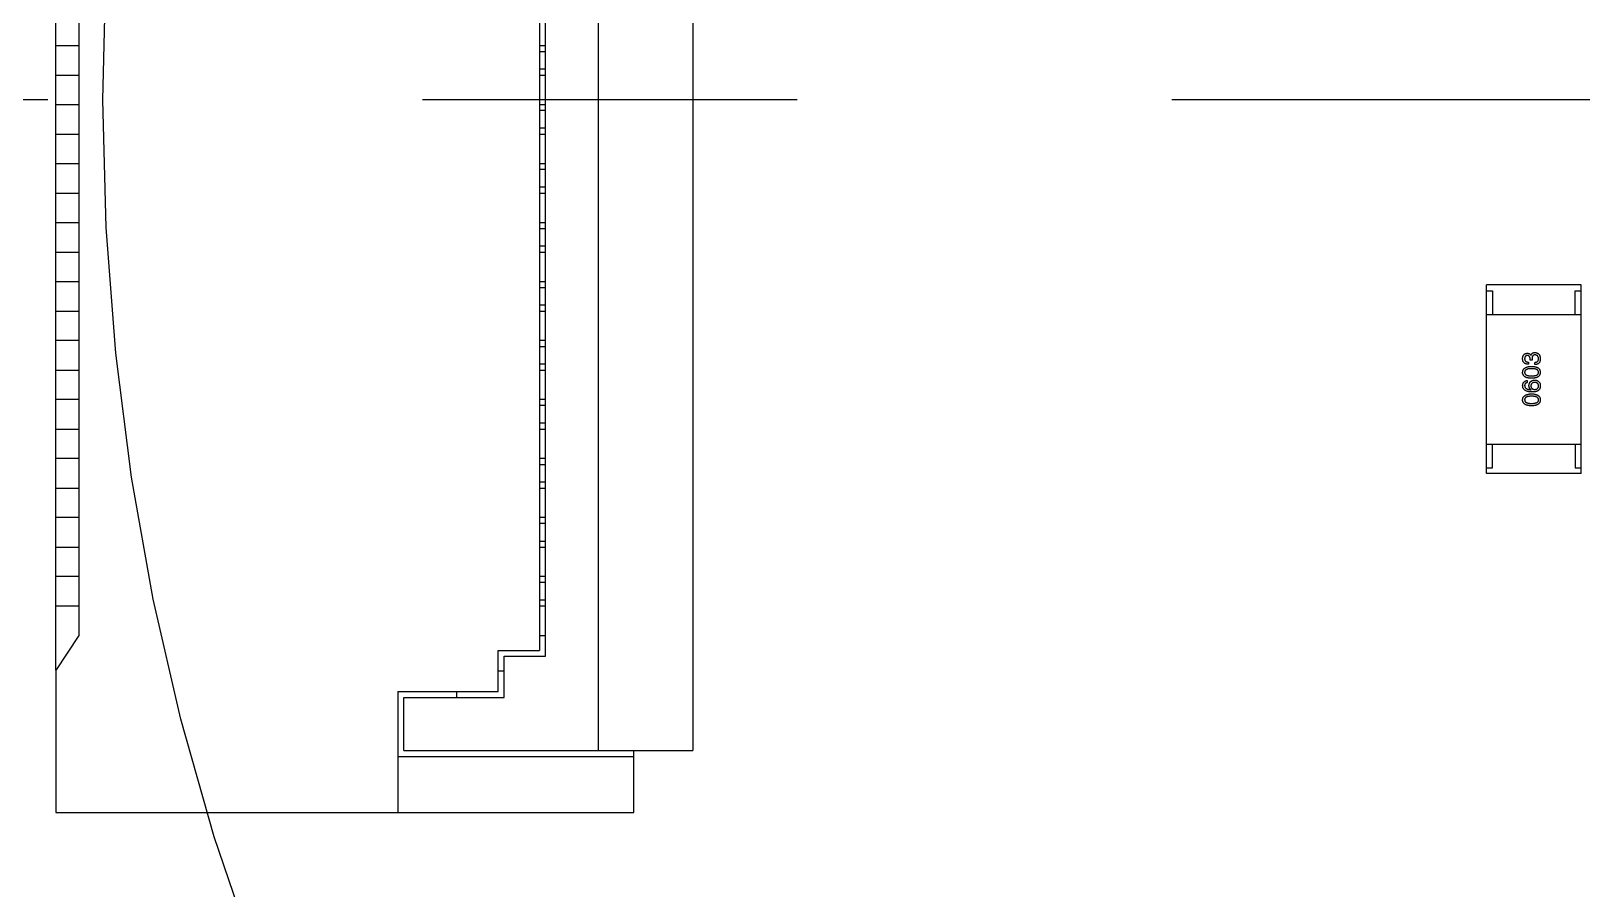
# Model space of a CAD drawing. Header units: millimetres. Extents: x 104 to 312, y 235 to 317.
# Drawn here: x 253.25 to 266.4, y 264.4 to 271.68 of the extents above; entities that cross this region are included whole.
import ezdxf

# ---------------------------------------------------------------- set-up
doc = ezdxf.new("R2010")
doc.units = ezdxf.units.MM
doc.header["$LTSCALE"] = 0.5
doc.linetypes.add('CENTER', pattern=[50.8, 31.75, -6.35, 6.35, -6.35])
doc.layers.get('0').update_dxf_attribs({"linetype": 'CONTINUOUS'})

msp = doc.modelspace()

# ---------------------------------------------------------------- linework, layer by layer
at = {"linetype": 'Continuous'}
for p, q in [((258.062, 265.577), (258.062, 276.777)), ((258.862, 276.777), (258.862, 265.577)), ((253.462, 266.262), (253.462, 276.092)), ((257.562, 275.927), (257.562, 266.427)), ((257.612, 266.377), (257.612, 275.977)), ((253.662, 266.552), (253.662, 275.802)), ((253.662, 271.552), (253.462, 271.552)), ((257.612, 271.552), (257.562, 271.552)), ((257.562, 271.502), (257.612, 271.502)), ((253.462, 271.302), (253.662, 271.302)), ((257.612, 271.352), (257.562, 271.352)), ((257.562, 271.302), (257.612, 271.302)), ((253.662, 271.052), (253.462, 271.052)), ((257.612, 271.052), (257.562, 271.052)), ((257.612, 271.002), (257.562, 271.002)), ((253.462, 270.802), (253.662, 270.802)), ((257.612, 270.852), (257.562, 270.852)), ((257.562, 270.802), (257.612, 270.802)), ((253.662, 270.552), (253.462, 270.552)), ((257.612, 270.552), (257.562, 270.552)), ((257.612, 270.502), (257.562, 270.502)), ((257.612, 270.352), (257.562, 270.352)), ((253.462, 270.302), (253.662, 270.302)), ((257.562, 270.302), (257.612, 270.302)), ((253.662, 270.052), (253.462, 270.052)), ((257.612, 270.052), (257.562, 270.052)), ((257.562, 270.002), (257.612, 270.002)), ((257.612, 269.852), (257.562, 269.852)), ((253.462, 269.802), (253.662, 269.802)), ((257.562, 269.802), (257.612, 269.802)), ((253.662, 269.552), (253.462, 269.552)), ((257.612, 269.552), (257.562, 269.552)), ((257.562, 269.502), (257.612, 269.502)), ((265.587, 267.925), (265.587, 269.525)), ((266.387, 269.525), (265.587, 269.525)), ((265.587, 269.475), (265.637, 269.475)), ((265.637, 269.475), (265.637, 269.275)), ((266.337, 269.275), (266.337, 269.475)), ((266.337, 269.475), (266.387, 269.475)), ((266.387, 267.925), (266.387, 269.525)), ((253.462, 269.302), (253.662, 269.302)), ((257.612, 269.352), (257.562, 269.352)), ((257.562, 269.302), (257.612, 269.302)), ((265.587, 269.275), (266.387, 269.275)), ((253.662, 269.052), (253.462, 269.052)), ((257.612, 269.052), (257.562, 269.052)), ((257.562, 269.002), (257.612, 269.002)), ((265.956, 268.888), (265.956, 268.898)), ((265.962, 268.927), (265.963, 268.927)), ((265.972, 268.897), (265.972, 268.888)), ((253.462, 268.802), (253.662, 268.802)), ((257.612, 268.852), (257.562, 268.852)), ((257.562, 268.802), (257.612, 268.802)), ((265.941, 268.87), (265.941, 268.852)), ((265.972, 268.888), (265.956, 268.888)), ((265.995, 268.849), (265.995, 268.868)), ((265.932, 268.714), (265.932, 268.696)), ((265.964, 268.636), (265.964, 268.636)), ((253.662, 268.552), (253.462, 268.552)), ((257.612, 268.552), (257.562, 268.552)), ((257.612, 268.502), (257.562, 268.502)), ((253.462, 268.302), (253.662, 268.302)), ((257.612, 268.352), (257.562, 268.352)), ((257.562, 268.302), (257.612, 268.302)), ((265.587, 268.175), (266.387, 268.175)), ((265.637, 267.975), (265.637, 268.175)), ((266.337, 268.175), (266.337, 267.975)), ((253.662, 268.052), (253.462, 268.052)), ((257.612, 268.052), (257.562, 268.052)), ((257.562, 268.002), (257.612, 268.002)), ((265.587, 267.975), (265.637, 267.975)), ((266.337, 267.975), (266.387, 267.975)), ((257.612, 267.852), (257.562, 267.852)), ((266.387, 267.925), (265.587, 267.925)), ((253.462, 267.802), (253.662, 267.802)), ((257.562, 267.802), (257.612, 267.802)), ((253.662, 267.552), (253.462, 267.552)), ((257.612, 267.552), (257.562, 267.552)), ((257.612, 267.502), (257.562, 267.502)), ((257.562, 267.352), (257.612, 267.352)), ((253.462, 267.302), (253.662, 267.302)), ((257.562, 267.302), (257.612, 267.302)), ((253.662, 267.052), (253.462, 267.052)), ((257.612, 267.052), (257.562, 267.052)), ((257.612, 267.002), (257.562, 267.002)), ((253.662, 266.802), (253.462, 266.802)), ((257.612, 266.852), (257.562, 266.852)), ((257.612, 266.802), (257.562, 266.802)), ((253.462, 266.252), (253.662, 266.552)), ((257.562, 266.552), (257.612, 266.552)), ((257.212, 266.077), (257.212, 266.427)), ((257.212, 266.427), (257.562, 266.427)), ((253.466, 266.258), (253.462, 266.262)), ((257.262, 266.027), (257.262, 266.377)), ((257.262, 266.377), (257.612, 266.377)), ((253.462, 266.252), (253.462, 265.052)), ((257.212, 266.252), (257.262, 266.252)), ((256.362, 266.077), (256.362, 265.052)), ((256.362, 266.077), (257.212, 266.077)), ((256.412, 265.577), (256.412, 266.027)), ((256.412, 266.027), (257.262, 266.027)), ((256.862, 266.027), (256.862, 266.077)), ((256.362, 265.527), (258.362, 265.527)), ((256.412, 265.577), (258.862, 265.577)), ((258.362, 265.052), (258.362, 265.577)), ((253.462, 265.052), (258.362, 265.052))]:
    msp.add_line(p, q, dxfattribs=at)
at = {"color": 1, "linetype": 'CENTER'}
msp.add_line((304.195, 271.092), (245.528, 271.092), dxfattribs=at)
at = {"linetype": 'Continuous'}
msp.add_circle((274.862, 271.152), 27.5, dxfattribs=at)
at = {"color": 1, "linetype": 'CENTER'}
msp.add_circle((274.862, 271.092), 21, dxfattribs=at)
at = {"linetype": 'Continuous'}
for centre, radius, start, end in [((274.862, 271.152), 24.842, 307.5056, 229.1866), ((274.862, 271.092), 24.042, 98.9588, 179.854)]:
    msp.add_arc(centre, radius, start, end, dxfattribs=at)
for points, knots in [([(265.75, 246.815), (265.464, 246.986), (264.846, 247.37), (263.838, 248.023), (262.65, 248.846), (261.254, 249.919), (259.972, 251.041), (258.828, 252.146), (257.447, 253.575), (256.051, 255.227), (254.78, 257.057), (253.759, 258.78), (252.982, 260.39), (252.391, 261.858), (251.963, 263.04), (251.564, 264.332), (251.225, 265.762), (251.002, 267.109), (250.885, 268.453), (250.835, 269.803), (250.825, 270.701), (250.82, 271.153)], [0, 0, 0, 0, 0.033304, 0.072788, 0.12016, 0.177873, 0.248848, 0.290449, 0.336986, 0.447625, 0.506307, 0.559715, 0.647841, 0.684796, 0.717996, 0.773643, 0.819898, 0.864921, 0.910125, 0.954784, 1, 1, 1, 1]), ([(265.892, 268.9), (265.892, 268.902), (265.892, 268.905), (265.893, 268.91), (265.894, 268.914), (265.895, 268.919), (265.897, 268.923), (265.898, 268.926), (265.9, 268.93), (265.903, 268.933), (265.905, 268.935), (265.908, 268.938), (265.911, 268.94), (265.914, 268.941), (265.918, 268.943), (265.922, 268.944), (265.926, 268.945), (265.929, 268.945), (265.931, 268.945)], [0, 0, 0, 0, 0.077845, 0.151584, 0.221397, 0.287366, 0.350104, 0.410398, 0.467998, 0.524388, 0.579979, 0.635152, 0.690917, 0.747936, 0.806661, 0.867861, 0.932479, 1, 1, 1, 1]), ([(265.941, 268.852), (265.939, 268.852), (265.935, 268.853), (265.93, 268.853), (265.924, 268.854), (265.92, 268.856), (265.915, 268.857), (265.911, 268.859), (265.908, 268.862), (265.905, 268.865), (265.902, 268.868), (265.899, 268.871), (265.897, 268.875), (265.895, 268.879), (265.894, 268.884), (265.893, 268.889), (265.892, 268.894), (265.892, 268.898), (265.892, 268.9)], [0, 0, 0, 0, 0.074804, 0.144899, 0.211458, 0.274554, 0.334363, 0.392059, 0.448123, 0.503024, 0.558154, 0.613471, 0.670844, 0.729926, 0.792003, 0.857405, 0.926768, 1, 1, 1, 1]), ([(265.932, 268.926), (265.931, 268.926), (265.93, 268.926), (265.927, 268.925), (265.925, 268.925), (265.923, 268.924), (265.921, 268.923), (265.919, 268.922), (265.917, 268.92), (265.916, 268.919), (265.914, 268.917), (265.913, 268.915), (265.912, 268.913), (265.911, 268.91), (265.91, 268.908), (265.91, 268.905), (265.91, 268.902), (265.909, 268.9), (265.909, 268.899)], [0, 0, 0, 0, 0.067655, 0.132224, 0.194132, 0.253145, 0.309858, 0.366002, 0.421361, 0.47702, 0.532632, 0.590536, 0.65067, 0.713258, 0.779588, 0.848803, 0.921949, 1, 1, 1, 1]), ([(265.909, 268.899), (265.909, 268.898), (265.909, 268.896), (265.91, 268.893), (265.91, 268.89), (265.911, 268.887), (265.912, 268.884), (265.914, 268.882), (265.915, 268.88), (265.917, 268.878), (265.919, 268.876), (265.922, 268.875), (265.924, 268.873), (265.927, 268.872), (265.93, 268.872), (265.933, 268.871), (265.937, 268.871), (265.939, 268.87), (265.941, 268.87)], [0, 0, 0, 0, 0.069877, 0.136363, 0.198671, 0.257968, 0.315462, 0.370709, 0.425568, 0.479847, 0.535753, 0.592303, 0.651386, 0.713311, 0.778642, 0.84836, 0.921866, 1, 1, 1, 1]), ([(265.931, 268.945), (265.933, 268.945), (265.936, 268.945), (265.941, 268.944), (265.946, 268.943), (265.95, 268.941), (265.954, 268.938), (265.957, 268.935), (265.96, 268.931), (265.961, 268.928), (265.962, 268.927)], [0, 0, 0, 0, 0.143686, 0.277942, 0.40333, 0.521785, 0.638573, 0.755208, 0.874773, 1, 1, 1, 1]), ([(265.956, 268.898), (265.956, 268.899), (265.956, 268.901), (265.956, 268.905), (265.955, 268.907), (265.954, 268.91), (265.954, 268.913), (265.952, 268.915), (265.951, 268.917), (265.95, 268.919), (265.948, 268.92), (265.946, 268.922), (265.945, 268.923), (265.942, 268.924), (265.94, 268.925), (265.938, 268.926), (265.935, 268.926), (265.933, 268.926), (265.932, 268.926)], [0, 0, 0, 0, 0.079415, 0.154091, 0.22508, 0.29186, 0.355026, 0.415127, 0.472418, 0.528511, 0.583551, 0.638361, 0.693547, 0.750023, 0.807857, 0.868401, 0.932259, 1, 1, 1, 1]), ([(265.963, 268.927), (265.963, 268.928), (265.964, 268.93), (265.965, 268.933), (265.966, 268.935), (265.967, 268.938), (265.969, 268.94), (265.971, 268.942), (265.973, 268.944), (265.975, 268.945), (265.977, 268.947), (265.979, 268.948), (265.982, 268.949), (265.984, 268.95), (265.987, 268.951), (265.99, 268.951), (265.993, 268.952), (265.995, 268.952), (265.996, 268.952)], [0, 0, 0, 0, 0.069445, 0.136039, 0.200011, 0.261745, 0.322328, 0.381403, 0.438864, 0.496655, 0.554398, 0.612391, 0.672266, 0.733005, 0.79604, 0.861293, 0.928785, 1, 1, 1, 1]), ([(265.999, 268.931), (265.998, 268.931), (265.996, 268.931), (265.992, 268.931), (265.99, 268.93), (265.987, 268.929), (265.984, 268.928), (265.982, 268.926), (265.98, 268.925), (265.978, 268.923), (265.977, 268.92), (265.975, 268.918), (265.974, 268.915), (265.973, 268.912), (265.973, 268.909), (265.972, 268.905), (265.972, 268.901), (265.972, 268.899), (265.972, 268.897)], [0, 0, 0, 0, 0.066518, 0.129194, 0.188613, 0.245254, 0.300032, 0.353805, 0.407079, 0.461108, 0.516272, 0.574141, 0.634837, 0.699275, 0.767504, 0.840272, 0.917505, 1, 1, 1, 1]), ([(265.995, 268.868), (265.996, 268.868), (265.999, 268.868), (266.002, 268.869), (266.006, 268.869), (266.009, 268.87), (266.012, 268.871), (266.015, 268.873), (266.017, 268.874), (266.019, 268.876), (266.021, 268.878), (266.023, 268.88), (266.024, 268.883), (266.025, 268.886), (266.026, 268.889), (266.027, 268.892), (266.027, 268.895), (266.027, 268.898), (266.027, 268.899)], [0, 0, 0, 0, 0.07723, 0.149593, 0.217944, 0.282232, 0.34411, 0.402297, 0.458791, 0.513966, 0.568538, 0.623291, 0.679957, 0.737243, 0.798142, 0.86118, 0.928728, 1, 1, 1, 1]), ([(265.996, 268.952), (265.998, 268.951), (266.002, 268.951), (266.007, 268.95), (266.011, 268.949), (266.016, 268.947), (266.02, 268.945), (266.024, 268.943), (266.027, 268.94), (266.03, 268.937), (266.033, 268.933), (266.035, 268.93), (266.037, 268.925), (266.039, 268.921), (266.04, 268.916), (266.041, 268.91), (266.042, 268.904), (266.042, 268.9), (266.042, 268.898)], [0, 0, 0, 0, 0.068236, 0.132937, 0.194125, 0.253174, 0.310181, 0.365986, 0.421096, 0.476216, 0.532352, 0.590232, 0.649824, 0.71274, 0.778406, 0.848058, 0.921922, 1, 1, 1, 1]), ([(266.027, 268.899), (266.027, 268.9), (266.027, 268.903), (266.027, 268.906), (266.026, 268.909), (266.025, 268.912), (266.024, 268.915), (266.023, 268.918), (266.021, 268.92), (266.02, 268.922), (266.018, 268.924), (266.016, 268.926), (266.013, 268.927), (266.011, 268.928), (266.008, 268.93), (266.005, 268.93), (266.002, 268.931), (266, 268.931), (265.999, 268.931)], [0, 0, 0, 0, 0.076694, 0.149502, 0.218019, 0.283183, 0.345589, 0.405199, 0.462852, 0.519478, 0.575313, 0.630559, 0.687006, 0.744638, 0.804006, 0.866059, 0.931486, 1, 1, 1, 1]), ([(266.042, 268.898), (266.042, 268.897), (266.042, 268.894), (266.042, 268.89), (266.042, 268.886), (266.041, 268.883), (266.04, 268.88), (266.039, 268.877), (266.038, 268.874), (266.038, 268.872), (266.037, 268.871)], [0, 0, 0, 0, 0.15115, 0.29371, 0.429149, 0.55661, 0.677302, 0.791017, 0.898045, 1, 1, 1, 1]), ([(265.892, 268.783), (265.892, 268.785), (265.893, 268.789), (265.894, 268.795), (265.895, 268.8), (265.897, 268.805), (265.9, 268.809), (265.904, 268.813), (265.908, 268.817), (265.912, 268.82), (265.917, 268.823), (265.923, 268.826), (265.929, 268.828), (265.936, 268.83), (265.943, 268.832), (265.951, 268.833), (265.96, 268.834), (265.965, 268.834), (265.968, 268.834)], [0, 0, 0, 0, 0.057415, 0.112361, 0.16496, 0.216437, 0.267441, 0.318839, 0.371478, 0.426325, 0.483626, 0.544235, 0.608673, 0.677374, 0.750405, 0.828394, 0.911525, 1, 1, 1, 1]), ([(265.968, 268.733), (265.965, 268.733), (265.959, 268.733), (265.951, 268.734), (265.943, 268.735), (265.936, 268.736), (265.929, 268.738), (265.922, 268.74), (265.917, 268.743), (265.912, 268.746), (265.907, 268.749), (265.903, 268.753), (265.9, 268.757), (265.897, 268.762), (265.895, 268.767), (265.893, 268.772), (265.892, 268.777), (265.892, 268.781), (265.892, 268.783)], [0, 0, 0, 0, 0.088823, 0.172287, 0.250296, 0.323438, 0.392244, 0.456221, 0.516635, 0.573871, 0.628, 0.680335, 0.731489, 0.782557, 0.834044, 0.886738, 0.942089, 1, 1, 1, 1]), ([(265.968, 268.814), (265.966, 268.814), (265.961, 268.814), (265.955, 268.814), (265.948, 268.813), (265.943, 268.813), (265.937, 268.812), (265.933, 268.81), (265.928, 268.809), (265.924, 268.807), (265.921, 268.805), (265.918, 268.802), (265.915, 268.8), (265.913, 268.797), (265.911, 268.794), (265.91, 268.791), (265.91, 268.787), (265.909, 268.785), (265.909, 268.783)], [0, 0, 0, 0, 0.095719, 0.185854, 0.269738, 0.347952, 0.420315, 0.487894, 0.550245, 0.608186, 0.662454, 0.713283, 0.761375, 0.808209, 0.854301, 0.901312, 0.949396, 1, 1, 1, 1]), ([(265.909, 268.783), (265.909, 268.782), (265.91, 268.78), (265.91, 268.776), (265.911, 268.773), (265.913, 268.77), (265.915, 268.767), (265.918, 268.765), (265.921, 268.762), (265.924, 268.76), (265.928, 268.759), (265.933, 268.757), (265.937, 268.756), (265.943, 268.755), (265.948, 268.754), (265.955, 268.753), (265.961, 268.753), (265.966, 268.753), (265.968, 268.753)], [0, 0, 0, 0, 0.049764, 0.097007, 0.143217, 0.188577, 0.235116, 0.282997, 0.333719, 0.387776, 0.445989, 0.508679, 0.576563, 0.649481, 0.728235, 0.812722, 0.903548, 1, 1, 1, 1]), ([(265.968, 268.834), (265.971, 268.834), (265.977, 268.834), (265.985, 268.833), (265.993, 268.832), (266, 268.83), (266.007, 268.829), (266.013, 268.826), (266.018, 268.824), (266.023, 268.821), (266.028, 268.817), (266.032, 268.814), (266.035, 268.809), (266.037, 268.805), (266.039, 268.8), (266.041, 268.795), (266.042, 268.789), (266.042, 268.785), (266.042, 268.783)], [0, 0, 0, 0, 0.08769, 0.170218, 0.24749, 0.319818, 0.387758, 0.451391, 0.511445, 0.568185, 0.622681, 0.67526, 0.726746, 0.778428, 0.830764, 0.884397, 0.940866, 1, 1, 1, 1]), ([(266.027, 268.783), (266.027, 268.785), (266.027, 268.787), (266.026, 268.791), (266.025, 268.794), (266.024, 268.797), (266.021, 268.8), (266.019, 268.802), (266.016, 268.805), (266.012, 268.807), (266.008, 268.809), (266.004, 268.81), (265.999, 268.812), (265.994, 268.813), (265.988, 268.813), (265.982, 268.814), (265.975, 268.814), (265.971, 268.814), (265.968, 268.814)], [0, 0, 0, 0, 0.050879, 0.099377, 0.146973, 0.193618, 0.240619, 0.289461, 0.34047, 0.395283, 0.453059, 0.515633, 0.582666, 0.655287, 0.732971, 0.815933, 0.905166, 1, 1, 1, 1]), ([(265.968, 268.753), (265.971, 268.753), (265.975, 268.753), (265.982, 268.753), (265.988, 268.754), (265.994, 268.755), (265.999, 268.756), (266.004, 268.757), (266.009, 268.759), (266.013, 268.76), (266.016, 268.762), (266.019, 268.765), (266.022, 268.767), (266.024, 268.77), (266.025, 268.773), (266.027, 268.776), (266.027, 268.78), (266.027, 268.782), (266.027, 268.783)], [0, 0, 0, 0, 0.096457, 0.187288, 0.27178, 0.350132, 0.423455, 0.491343, 0.554037, 0.612253, 0.666313, 0.717038, 0.764921, 0.811214, 0.856775, 0.902988, 0.950234, 1, 1, 1, 1]), ([(266.042, 268.783), (266.042, 268.781), (266.042, 268.777), (266.041, 268.772), (266.039, 268.767), (266.037, 268.762), (266.035, 268.757), (266.032, 268.753), (266.028, 268.749), (266.023, 268.746), (266.018, 268.743), (266.013, 268.74), (266.007, 268.738), (266, 268.736), (265.993, 268.735), (265.985, 268.734), (265.977, 268.733), (265.971, 268.733), (265.968, 268.733)], [0, 0, 0, 0, 0.059135, 0.115606, 0.169241, 0.221578, 0.273261, 0.324749, 0.377329, 0.431642, 0.488541, 0.548597, 0.612232, 0.680174, 0.752504, 0.829777, 0.912307, 1, 1, 1, 1]), ([(266.037, 268.871), (266.037, 268.87), (266.036, 268.869), (266.034, 268.866), (266.033, 268.864), (266.031, 268.862), (266.029, 268.86), (266.027, 268.858), (266.024, 268.856), (266.022, 268.855), (266.019, 268.854), (266.016, 268.853), (266.013, 268.852), (266.01, 268.851), (266.006, 268.85), (266.002, 268.85), (265.999, 268.849), (265.996, 268.849), (265.995, 268.849)], [0, 0, 0, 0, 0.056906, 0.113264, 0.168825, 0.223843, 0.279195, 0.335267, 0.392098, 0.450414, 0.51054, 0.572219, 0.636652, 0.703156, 0.773102, 0.845505, 0.921063, 1, 1, 1, 1]), ([(265.892, 268.671), (265.892, 268.672), (265.893, 268.676), (265.893, 268.68), (265.894, 268.684), (265.896, 268.688), (265.897, 268.692), (265.899, 268.695), (265.901, 268.699), (265.903, 268.701), (265.906, 268.704), (265.909, 268.706), (265.912, 268.708), (265.915, 268.71), (265.919, 268.712), (265.923, 268.713), (265.927, 268.714), (265.93, 268.714), (265.932, 268.714)], [0, 0, 0, 0, 0.073784, 0.144317, 0.211047, 0.274818, 0.336501, 0.395724, 0.453465, 0.510016, 0.566585, 0.622844, 0.680328, 0.739335, 0.800408, 0.863904, 0.93053, 1, 1, 1, 1]), ([(265.972, 268.617), (265.969, 268.617), (265.962, 268.617), (265.954, 268.618), (265.945, 268.619), (265.938, 268.621), (265.931, 268.623), (265.924, 268.625), (265.918, 268.628), (265.913, 268.631), (265.908, 268.635), (265.904, 268.639), (265.901, 268.643), (265.898, 268.648), (265.895, 268.653), (265.894, 268.659), (265.893, 268.665), (265.892, 268.669), (265.892, 268.671)], [0, 0, 0, 0, 0.087517, 0.169686, 0.246944, 0.319347, 0.387088, 0.450961, 0.511075, 0.567974, 0.622351, 0.675039, 0.726853, 0.778688, 0.83093, 0.884738, 0.941043, 1, 1, 1, 1]), ([(265.932, 268.696), (265.93, 268.696), (265.926, 268.695), (265.922, 268.693), (265.918, 268.691), (265.915, 268.688), (265.912, 268.684), (265.911, 268.68), (265.91, 268.676), (265.909, 268.673), (265.909, 268.671)], [0, 0, 0, 0, 0.1439, 0.274233, 0.394478, 0.509388, 0.621911, 0.738504, 0.863414, 1, 1, 1, 1]), ([(265.909, 268.671), (265.91, 268.67), (265.91, 268.667), (265.911, 268.663), (265.912, 268.66), (265.913, 268.657), (265.915, 268.654), (265.918, 268.651), (265.921, 268.648), (265.924, 268.646), (265.927, 268.644), (265.931, 268.642), (265.936, 268.64), (265.941, 268.639), (265.946, 268.638), (265.951, 268.637), (265.957, 268.636), (265.961, 268.636), (265.964, 268.636)], [0, 0, 0, 0, 0.054741, 0.107075, 0.158339, 0.208382, 0.258772, 0.310045, 0.362765, 0.417822, 0.475982, 0.537466, 0.602901, 0.673037, 0.747247, 0.826291, 0.910782, 1, 1, 1, 1]), ([(265.946, 268.671), (265.946, 268.673), (265.947, 268.676), (265.948, 268.681), (265.949, 268.686), (265.95, 268.691), (265.952, 268.695), (265.954, 268.699), (265.957, 268.702), (265.96, 268.705), (265.963, 268.708), (265.966, 268.71), (265.97, 268.712), (265.974, 268.714), (265.978, 268.715), (265.983, 268.717), (265.988, 268.717), (265.991, 268.717), (265.993, 268.718)], [0, 0, 0, 0, 0.074228, 0.144548, 0.211288, 0.274576, 0.335162, 0.393915, 0.450599, 0.506657, 0.562409, 0.618617, 0.676096, 0.735061, 0.79654, 0.860906, 0.928473, 1, 1, 1, 1]), ([(265.964, 268.636), (265.963, 268.637), (265.96, 268.639), (265.956, 268.642), (265.953, 268.646), (265.951, 268.65), (265.949, 268.655), (265.947, 268.66), (265.946, 268.665), (265.946, 268.669), (265.946, 268.671)], [0, 0, 0, 0, 0.122276, 0.239997, 0.35611, 0.473903, 0.59404, 0.720428, 0.855383, 1, 1, 1, 1]), ([(265.994, 268.698), (265.993, 268.698), (265.99, 268.698), (265.987, 268.697), (265.984, 268.696), (265.981, 268.696), (265.978, 268.694), (265.975, 268.693), (265.973, 268.691), (265.971, 268.69), (265.969, 268.688), (265.967, 268.686), (265.966, 268.683), (265.965, 268.681), (265.964, 268.678), (265.963, 268.675), (265.963, 268.672), (265.963, 268.67), (265.963, 268.668)], [0, 0, 0, 0, 0.076288, 0.14871, 0.216387, 0.281386, 0.342528, 0.402111, 0.4591, 0.514852, 0.569974, 0.625644, 0.682226, 0.740156, 0.800362, 0.863471, 0.930116, 1, 1, 1, 1]), ([(265.963, 268.668), (265.963, 268.667), (265.963, 268.665), (265.963, 268.662), (265.964, 268.659), (265.965, 268.656), (265.966, 268.653), (265.968, 268.651), (265.969, 268.648), (265.971, 268.646), (265.973, 268.645), (265.976, 268.643), (265.978, 268.642), (265.981, 268.641), (265.984, 268.64), (265.987, 268.639), (265.991, 268.638), (265.993, 268.638), (265.995, 268.638)], [0, 0, 0, 0, 0.070453, 0.136523, 0.199866, 0.260392, 0.318446, 0.374657, 0.430182, 0.485556, 0.541071, 0.598396, 0.657208, 0.718642, 0.783247, 0.851631, 0.923928, 1, 1, 1, 1]), ([(266.023, 268.627), (266.021, 268.627), (266.018, 268.625), (266.013, 268.623), (266.007, 268.621), (266.001, 268.619), (265.994, 268.618), (265.987, 268.617), (265.98, 268.617), (265.974, 268.617), (265.972, 268.617)], [0, 0, 0, 0, 0.101889, 0.209155, 0.322694, 0.442863, 0.569758, 0.70479, 0.848502, 1, 1, 1, 1]), ([(265.993, 268.718), (265.995, 268.718), (265.998, 268.717), (266.003, 268.717), (266.008, 268.716), (266.013, 268.714), (266.017, 268.712), (266.022, 268.709), (266.026, 268.706), (266.029, 268.704), (266.03, 268.703)], [0, 0, 0, 0, 0.12904, 0.253809, 0.377066, 0.499122, 0.621469, 0.744665, 0.870607, 1, 1, 1, 1]), ([(266.027, 268.669), (266.027, 268.67), (266.027, 268.672), (266.027, 268.676), (266.026, 268.678), (266.025, 268.681), (266.024, 268.684), (266.022, 268.686), (266.02, 268.688), (266.018, 268.69), (266.016, 268.692), (266.014, 268.693), (266.011, 268.694), (266.008, 268.696), (266.005, 268.696), (266.001, 268.697), (265.998, 268.698), (265.995, 268.698), (265.994, 268.698)], [0, 0, 0, 0, 0.066682, 0.130303, 0.190802, 0.248749, 0.30534, 0.361219, 0.415721, 0.471765, 0.528279, 0.586428, 0.64659, 0.710143, 0.776461, 0.846692, 0.921137, 1, 1, 1, 1]), ([(265.995, 268.638), (265.996, 268.638), (265.998, 268.638), (266.002, 268.639), (266.005, 268.64), (266.009, 268.641), (266.012, 268.642), (266.014, 268.643), (266.017, 268.645), (266.019, 268.647), (266.021, 268.649), (266.022, 268.651), (266.024, 268.653), (266.025, 268.656), (266.026, 268.659), (266.027, 268.662), (266.027, 268.666), (266.027, 268.668), (266.027, 268.669)], [0, 0, 0, 0, 0.076467, 0.148148, 0.216496, 0.280559, 0.342274, 0.401168, 0.458322, 0.514073, 0.569257, 0.62465, 0.68124, 0.739113, 0.799947, 0.862804, 0.929597, 1, 1, 1, 1]), ([(266.042, 268.666), (266.042, 268.664), (266.042, 268.66), (266.041, 268.654), (266.039, 268.649), (266.037, 268.644), (266.034, 268.639), (266.031, 268.635), (266.027, 268.631), (266.024, 268.629), (266.023, 268.627)], [0, 0, 0, 0, 0.137449, 0.267856, 0.393219, 0.514735, 0.63397, 0.753734, 0.874967, 1, 1, 1, 1]), ([(266.03, 268.703), (266.031, 268.702), (266.033, 268.7), (266.036, 268.697), (266.038, 268.693), (266.04, 268.688), (266.041, 268.683), (266.042, 268.678), (266.042, 268.672), (266.042, 268.668), (266.042, 268.666)], [0, 0, 0, 0, 0.105033, 0.21147, 0.321511, 0.438526, 0.563605, 0.698055, 0.843218, 1, 1, 1, 1]), ([(265.892, 268.55), (265.892, 268.552), (265.893, 268.556), (265.894, 268.562), (265.895, 268.567), (265.897, 268.572), (265.9, 268.576), (265.904, 268.58), (265.908, 268.584), (265.912, 268.587), (265.917, 268.59), (265.923, 268.593), (265.929, 268.595), (265.936, 268.597), (265.943, 268.599), (265.951, 268.6), (265.96, 268.601), (265.965, 268.601), (265.968, 268.601)], [0, 0, 0, 0, 0.057415, 0.112361, 0.16496, 0.216437, 0.267441, 0.318839, 0.371478, 0.426325, 0.483626, 0.544235, 0.608673, 0.677374, 0.750405, 0.828394, 0.911525, 1, 1, 1, 1]), ([(265.968, 268.499), (265.965, 268.499), (265.959, 268.5), (265.951, 268.5), (265.943, 268.502), (265.936, 268.503), (265.929, 268.505), (265.922, 268.507), (265.917, 268.51), (265.912, 268.513), (265.907, 268.516), (265.903, 268.52), (265.9, 268.524), (265.897, 268.529), (265.895, 268.533), (265.893, 268.539), (265.892, 268.544), (265.892, 268.548), (265.892, 268.55)], [0, 0, 0, 0, 0.088823, 0.172287, 0.250296, 0.323438, 0.392244, 0.456221, 0.516635, 0.573871, 0.628, 0.680335, 0.731489, 0.782557, 0.834044, 0.886738, 0.942089, 1, 1, 1, 1]), ([(265.968, 268.581), (265.966, 268.581), (265.961, 268.581), (265.955, 268.581), (265.948, 268.58), (265.943, 268.579), (265.937, 268.578), (265.933, 268.577), (265.928, 268.575), (265.924, 268.574), (265.921, 268.572), (265.918, 268.569), (265.915, 268.567), (265.913, 268.564), (265.911, 268.561), (265.91, 268.557), (265.91, 268.554), (265.909, 268.551), (265.909, 268.55)], [0, 0, 0, 0, 0.095719, 0.185854, 0.269738, 0.347952, 0.420315, 0.487894, 0.550245, 0.608186, 0.662454, 0.713283, 0.761375, 0.808209, 0.854301, 0.901312, 0.949396, 1, 1, 1, 1]), ([(265.909, 268.55), (265.909, 268.549), (265.91, 268.547), (265.91, 268.543), (265.911, 268.54), (265.913, 268.537), (265.915, 268.534), (265.918, 268.532), (265.921, 268.529), (265.924, 268.527), (265.928, 268.526), (265.933, 268.524), (265.937, 268.523), (265.943, 268.522), (265.948, 268.521), (265.955, 268.52), (265.961, 268.52), (265.966, 268.52), (265.968, 268.52)], [0, 0, 0, 0, 0.049764, 0.097007, 0.143217, 0.188577, 0.235116, 0.282997, 0.333719, 0.387776, 0.445989, 0.508679, 0.576563, 0.649481, 0.728235, 0.812722, 0.903548, 1, 1, 1, 1]), ([(265.968, 268.601), (265.971, 268.601), (265.977, 268.601), (265.985, 268.6), (265.993, 268.599), (266, 268.597), (266.007, 268.595), (266.013, 268.593), (266.018, 268.591), (266.023, 268.588), (266.028, 268.584), (266.032, 268.58), (266.035, 268.576), (266.037, 268.572), (266.039, 268.567), (266.041, 268.562), (266.042, 268.556), (266.042, 268.552), (266.042, 268.55)], [0, 0, 0, 0, 0.08769, 0.170218, 0.24749, 0.319818, 0.387758, 0.451391, 0.511445, 0.568185, 0.622681, 0.67526, 0.726746, 0.778428, 0.830764, 0.884397, 0.940866, 1, 1, 1, 1]), ([(266.027, 268.55), (266.027, 268.551), (266.027, 268.554), (266.026, 268.557), (266.025, 268.561), (266.024, 268.564), (266.021, 268.567), (266.019, 268.569), (266.016, 268.572), (266.012, 268.574), (266.008, 268.575), (266.004, 268.577), (265.999, 268.578), (265.994, 268.579), (265.988, 268.58), (265.982, 268.581), (265.975, 268.581), (265.971, 268.581), (265.968, 268.581)], [0, 0, 0, 0, 0.050879, 0.099377, 0.146973, 0.193618, 0.240619, 0.289461, 0.34047, 0.395283, 0.453059, 0.515633, 0.582666, 0.655287, 0.732971, 0.815933, 0.905166, 1, 1, 1, 1]), ([(265.968, 268.52), (265.971, 268.52), (265.975, 268.52), (265.982, 268.52), (265.988, 268.521), (265.994, 268.522), (265.999, 268.523), (266.004, 268.524), (266.009, 268.526), (266.013, 268.527), (266.016, 268.529), (266.019, 268.532), (266.022, 268.534), (266.024, 268.537), (266.025, 268.54), (266.027, 268.543), (266.027, 268.547), (266.027, 268.549), (266.027, 268.55)], [0, 0, 0, 0, 0.096457, 0.187288, 0.27178, 0.350132, 0.423455, 0.491343, 0.554037, 0.612253, 0.666313, 0.717038, 0.764921, 0.811214, 0.856775, 0.902988, 0.950234, 1, 1, 1, 1]), ([(266.042, 268.55), (266.042, 268.548), (266.042, 268.544), (266.041, 268.539), (266.039, 268.533), (266.037, 268.529), (266.035, 268.524), (266.032, 268.52), (266.028, 268.516), (266.023, 268.513), (266.018, 268.51), (266.013, 268.507), (266.007, 268.505), (266, 268.503), (265.993, 268.502), (265.985, 268.5), (265.977, 268.5), (265.971, 268.499), (265.968, 268.499)], [0, 0, 0, 0, 0.059135, 0.115606, 0.169241, 0.221578, 0.273261, 0.324749, 0.377329, 0.431642, 0.488541, 0.548597, 0.612232, 0.680174, 0.752504, 0.829777, 0.912307, 1, 1, 1, 1])]:
    msp.add_open_spline(points, degree=3, knots=knots, dxfattribs=at)

doc.saveas('drawing.dxf')
